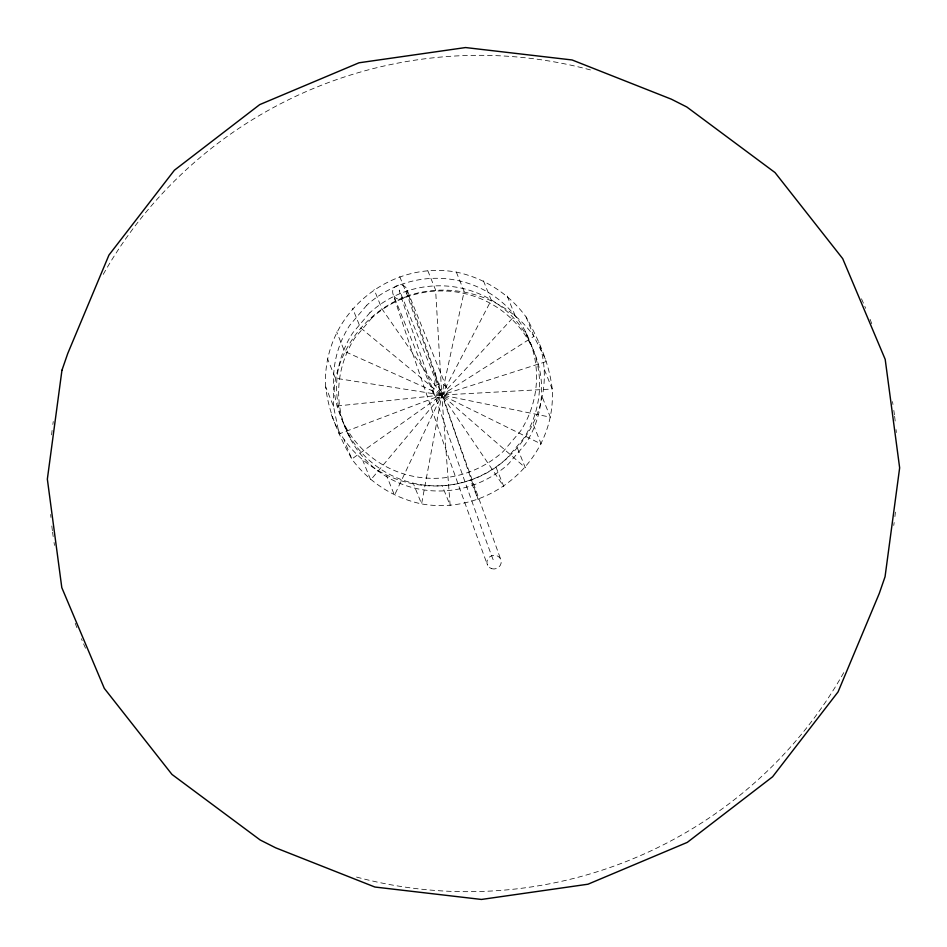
<?xml version="1.0" encoding="UTF-8"?>
<svg xmlns="http://www.w3.org/2000/svg" width="947" height="947" viewBox="0 0 947 947"><rect width="100%" height="100%" fill="white"/><g stroke="black" fill="none" stroke-linecap="round" stroke-linejoin="round"><path stroke-width="0.71" stroke-dasharray="4.74 3.55" d="M434.697 385.405L435.395 371.236M325.709 386.992C321.293 316.547 387.418 259.738 456.324 272.097C484.319 278.004 509.214 293.854 526.106 316.985C538.476 339.547 549.319 363.163 552.208 389.028C556.623 459.461 490.499 516.281 421.593 503.911C393.597 498.015 368.703 482.165 351.81 459.023C339.44 436.46 328.597 412.845 325.709 386.992L333.533 406.37L339.144 433.927L441.787 395.017L546.608 361.458L533.93 336.363L526.106 316.985M331.308 414.549C350.97 470.363 414.975 499.294 470.351 480.046C525.703 460.585 557.901 398.107 538.772 342.08M544.383 369.65L552.208 389.028L441.787 395.017L333.533 406.37C330.645 358.132 362.251 312.06 407.565 295.961C452.962 280.348 506.349 296.754 533.93 336.363L441.787 395.017L351.81 459.023L343.986 439.645M525.313 331.332L530.415 343.974M507.225 296.068L515.05 315.446L441.787 395.017L370.691 479.94L362.867 460.562M542.536 397.799L550.361 417.177L441.787 395.017L335.38 378.208L327.555 358.83M483.42 280.762L491.256 300.14L441.787 395.017L394.497 495.245L386.66 475.868M533.362 424.623L541.187 444.001L441.787 395.017L344.554 351.384L336.73 332.006M456.324 272.097L464.16 291.475L441.787 395.017L421.593 503.911L413.756 484.533M517.488 448.298L525.313 467.676L441.787 395.017L360.428 327.709L352.604 308.331M427.784 270.676L435.608 290.054L441.787 395.017L450.133 505.331L442.308 485.953M496.003 467.202L503.828 486.58L441.787 395.017L381.913 308.817L374.089 289.439M446.546 387.631L407.518 291.025C405.778 281.579 390.614 284.005 392.875 293.594C422.516 384.778 454.501 475.228 487.563 565.241M399.729 276.595L407.565 295.961L478.188 499.424L470.351 480.046M440.154 390.969L401.126 294.375A144.619 1.409 70.7 0 0 436.804 401.516A144.619 1.409 70.7 0 0 494.074 562.139M433.762 394.295L393.526 295.369C396.971 302.78 409.14 298.317 406.95 290.433L455.957 434.673L500.584 559.038M344.779 425.31L349.893 437.952M870.08 319.293A425.511 416.964 -22 0 1 872.696 326.218M892.488 401.599A425.511 416.964 -22 0 1 892.95 404.535M893.826 410.406A425.511 416.964 -22 0 1 894.418 414.822M894.607 416.301A425.511 416.964 -22 0 1 895.306 422.196M896.063 429.583A425.511 416.964 -22 0 1 896.324 432.542M895.412 512.149A425.511 416.964 -22 0 1 894.903 516.588M894.157 522.507A425.511 416.964 -22 0 1 893.743 525.467M843.741 672.642A425.511 416.964 -22 0 1 353.515 876.235M85.526 648.222A425.511 416.964 -22 0 1 81.371 638.704M76.92 627.707A425.511 416.964 -22 0 1 74.304 620.782M54.512 545.401A425.511 416.964 -22 0 1 54.05 542.465M53.174 536.594A425.511 416.964 -22 0 1 52.582 532.178M52.393 530.699A425.511 416.964 -22 0 1 51.694 524.804M50.937 517.417A425.511 416.964 -22 0 1 50.676 514.458M51.588 434.851A425.511 416.964 -22 0 1 52.097 430.412M52.843 424.493A425.511 416.964 -22 0 1 53.257 421.533M103.259 274.358A425.511 416.964 -22 0 1 593.485 70.765M861.474 298.779A425.511 416.964 -22 0 1 865.629 308.296M366.844 305.183L349.715 325.342A101.779 99.743 -22 0 0 369.413 455.519A101.779 99.743 -22 0 0 503.236 451.447L520.377 431.299A101.779 99.743 -22 0 0 500.679 301.11A101.779 99.743 -22 0 0 366.844 305.183M369.886 312.699L352.758 332.859A101.779 99.743 -22 0 0 372.455 463.047A101.779 99.743 -22 0 0 506.278 458.975L523.407 438.816A101.779 99.743 -22 0 0 503.721 308.627A101.779 99.743 -22 0 0 369.886 312.699M371.958 317.825L354.829 337.984A101.779 99.743 -22 0 0 374.515 468.173A101.779 99.743 -22 0 0 508.35 464.101L525.478 443.942A101.779 99.743 -22 0 0 505.781 313.753A101.779 99.743 -22 0 0 371.958 317.825M437.952 397.74A7.209 7.067 -22 0 0 447.185 389.371A7.209 7.067 -22 0 0 435.324 385.784A7.209 7.067 -22 0 0 437.952 397.74M491.588 568.662A7.209 6.818 -20.9 0 0 501.141 560.731A7.209 6.818 -20.9 0 0 489.492 557.014A7.209 6.818 -20.9 0 0 491.588 568.662"/><path stroke-width="1.42" d="M61.946 370.265L47.35 479.146L61.804 587.637L104.3 688.362L171.975 774.433L260.188 840.001L275.66 847.825L374.905 887.031L481.443 899.449L587.98 884.214L687.285 842.38L772.586 776.789L838.059 691.914L879.242 593.532L885.054 576.735L899.65 467.854L885.196 359.363L842.7 258.638L775.025 172.567L686.812 106.999L671.34 99.175L572.095 59.969L465.557 47.551L359.02 62.786L259.715 104.62L174.414 170.211L108.941 255.086L67.758 353.468L61.946 370.265"/></g></svg>
